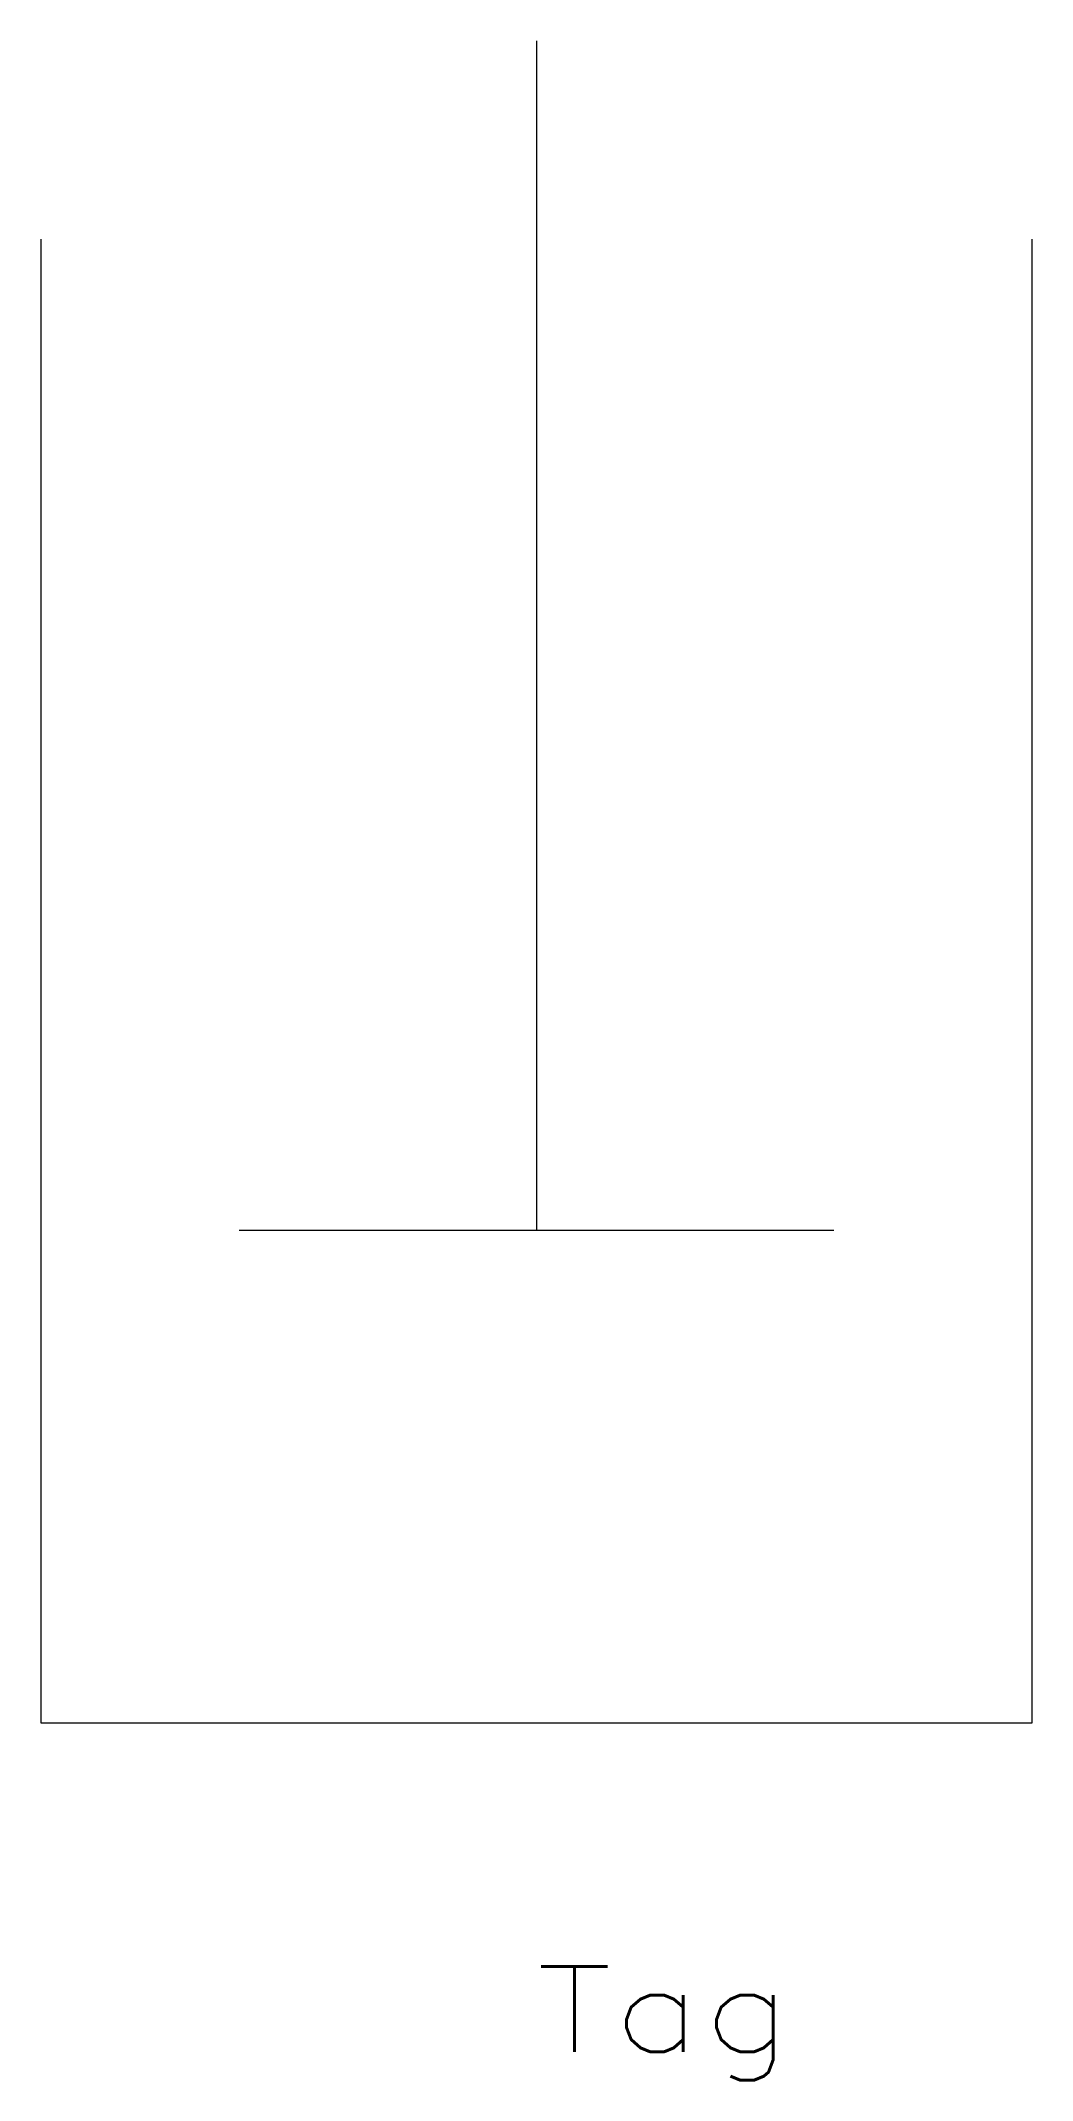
# Model space of a CAD drawing. Header units: inches. Extents: x -7.4 to 7.4, y -17.8 to 12.6.
import ezdxf
from ezdxf.enums import TextEntityAlignment as Align

# ---------------------------------------------------------------- set-up
doc = ezdxf.new("R2010")
doc.units = ezdxf.units.IN
doc.header["$MEASUREMENT"] = 0
doc.layers.get('0').update_dxf_attribs({"lineweight": 0})
doc.styles.add('_TCW_TXTSTY_1', font='TXT.SHX')

msp = doc.modelspace()

# ---------------------------------------------------------------- linework, layer by layer
at = {"linetype": 'Continuous'}
for p, q in [((0.015, 12.614, 0.5), (0.015, -5.122, 0.5)), ((-7.375, 9.658, 0.5), (-7.375, -12.468, 0.5)), ((7.405, -12.469, 0.5), (7.405, 9.658, 0.5)), ((-4.419, -5.122, 0.5), (4.449, -5.122, 0.5)), ((-7.375, -12.468, 0.5), (7.405, -12.469, 0.5))]:
    msp.add_line(p, q, dxfattribs=at)

# ---------------------------------------------------------------- texts
at = {"color": 7, "linetype": 'Continuous', "style": '_TCW_TXTSTY_1', "width": 1.166667}
msp.add_text('Tag', height=1.27, dxfattribs=at).set_placement((0.016, -17.373, 0.5), (3.826, -17.373, 0.5), align=Align.FIT)

doc.saveas('drawing.dxf')
